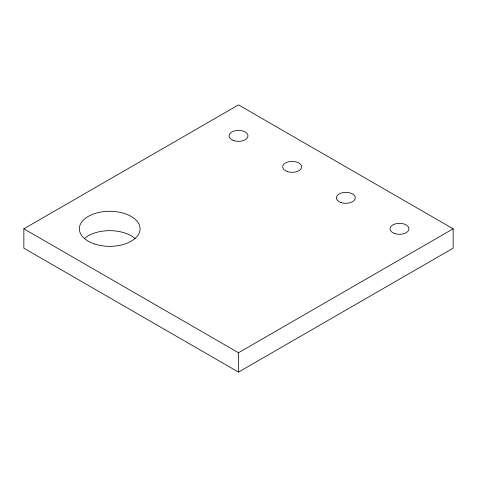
<?xml version="1.0" encoding="UTF-8"?>
<svg xmlns="http://www.w3.org/2000/svg" width="477" height="477" viewBox="0 0 477 477"><rect width="100%" height="100%" fill="white"/><g stroke="black" fill="none" stroke-linecap="round" stroke-linejoin="round"><path stroke-width="0.72" d="M23.85 228.817L238.5 104.892L453.15 228.817L453.15 248.183L238.5 372.108L23.85 248.183L23.85 228.817L238.5 352.747L453.15 228.817M238.5 352.747L238.5 372.108M84.346 238.554A30.355 17.524 0 0 1 135.074 238.554M94.529 243.997A30.355 17.524 0 0 0 140.065 228.817A30.355 17.524 0 0 0 94.529 213.642A30.355 17.524 0 0 0 94.529 243.997M394.747 233.563A9.486 5.48 0 0 0 408.974 228.817A9.486 5.48 0 0 0 394.747 224.077A9.486 5.48 0 0 0 394.747 233.563M341.085 202.582A9.486 5.48 0 0 0 355.311 197.836A9.486 5.48 0 0 0 341.085 193.096A9.486 5.48 0 0 0 341.085 202.582M287.422 171.595A9.486 5.48 0 0 0 301.649 166.855A9.486 5.48 0 0 0 287.422 162.114A9.486 5.48 0 0 0 287.422 171.595M233.76 140.614A9.486 5.48 0 0 0 247.986 135.873A9.486 5.48 0 0 0 233.76 131.127A9.486 5.48 0 0 0 233.76 140.614"/></g></svg>
